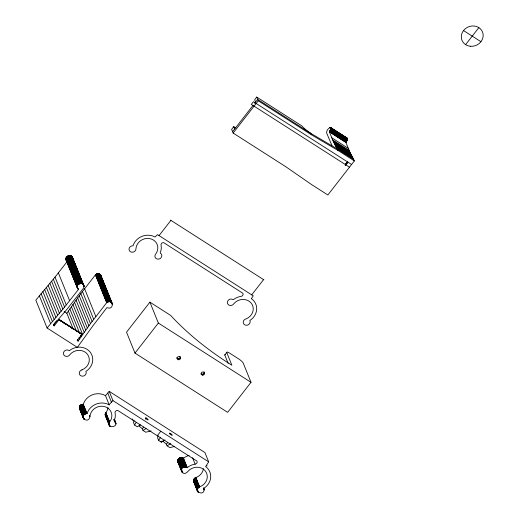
<?xml version="1.0" encoding="UTF-8"?>
<svg xmlns="http://www.w3.org/2000/svg" width="519" height="519" viewBox="0 0 519 519"><rect width="100%" height="100%" fill="white"/><g stroke="black" fill="none" stroke-linecap="round" stroke-linejoin="round"><path stroke-width="0.78" d="M80.224 409.854C77.882 407.726 80.445 403.834 83.312 404.307L87.069 413.598A14.597 13.189 -22 0 1 109.022 404.807L112.941 400.623L109.185 391.332L105.513 395.66L109.262 404.95M87.082 413.552C76.857 415.005 88.996 426.067 90.053 415.81A11.094 10.023 -22 0 1 104.793 406.63A11.094 10.023 -22 0 1 109.963 421.499C104.611 429.816 121.349 427.066 114.128 420.831L114.251 420.565A14.597 13.189 -22 0 0 115.069 412.962A2.219 2.005 -22 0 1 117.716 410.425L196.883 461.054A2.219 2.005 -22 0 1 195.138 464.161A14.597 13.189 -22 0 0 187.508 467.411L187.268 467.606C178.38 463.435 181.228 478.862 187.969 471.388A11.094 10.023 -22 0 1 205.161 470.817A11.094 10.023 -22 0 1 200.561 486.485C190.499 490.624 205.634 497.727 203.909 488.262A14.597 13.189 -22 0 0 205.641 466.594L208.67 461.839L204.921 452.555L109.185 391.332M235.775 127.959L233.732 126.655L231.636 129.341L233.141 133.059L286.228 167.008L311.342 184.414L327.859 194.975L354.367 160.909L337.856 150.348L333.12 140.96L329.331 131.852C334.113 124.722 326.393 128.005 326.607 132.903L332.011 145.722M354.367 160.909L349.631 151.522L345.842 142.414C346.601 141.505 348.677 138.06 346.458 138.086M66.711 261.089C62.825 256.71 72.621 252.805 72.803 258.663M58.388 319.289L59.121 319.594L54.236 325.867L53.321 325.283L67.34 308.837L83.643 288.006C86.407 280.318 72.608 283.984 78.499 289.381L64.583 307.073L47.08 328.002L77.357 347.367L93.232 325.394L106.953 307.572C114.478 310.978 113.635 297.64 106.655 302.72L90.475 323.635L78.09 341.126L77.175 340.535L82.054 334.262L75.164 330.103M106.129 416.809L105.169 414.584L106.213 412.209A11.094 10.023 -22 0 0 108.023 407.662M178.737 463.266C175.383 460.522 180.541 455.546 183.518 458.322L187.268 467.606M194.385 482.852C192.322 480.86 194.294 477.564 196.811 477.195A11.094 10.023 -22 0 0 203.435 468.676M134.071 420.234L133.532 422.557L134.531 425.029L137.288 426.793L140.312 424.918M158.146 435.629L157.607 437.952L158.606 440.423L161.357 442.188L164.99 439.937M83.312 404.307L83.325 404.262A14.597 13.189 -22 0 1 105.266 395.517L105.513 395.66M134.531 425.029L136.134 422.498M158.606 440.423L160.611 437.258M251.339 298.697L253.246 295.843L157.51 234.62L154.993 237.014A14.597 13.189 -22 0 0 133.046 245.759L132.981 245.805A3.503 3.166 -22 0 0 129.03 249.36A3.503 3.166 -22 0 0 133.247 252.085L134.408 251.553A3.503 3.166 -22 0 0 135.946 248.737L136.017 248.017A11.094 10.023 -22 0 1 150.763 238.837A11.094 10.023 -22 0 1 155.934 253.707L155.83 253.888A3.503 3.166 -22 0 0 155.914 258.358A3.503 3.166 -22 0 0 160.741 258.086L161.48 257.087A3.503 3.166 -22 0 0 160.442 253.233L160.215 252.772A14.597 13.189 -22 0 0 161.039 245.169A2.219 2.005 -22 0 1 163.686 242.633L242.847 293.261A2.219 2.005 -22 0 1 241.101 296.368A14.597 13.189 -22 0 0 233.479 299.625L232.921 299.58A3.503 3.166 -22 0 0 228.568 299.988L227.783 300.955A3.503 3.166 -22 0 0 229.113 305.172A3.503 3.166 -22 0 0 233.784 303.745L233.939 303.596A11.094 10.023 -22 0 1 251.125 303.025A11.094 10.023 -22 0 1 246.531 318.692L245.811 318.997A3.503 3.166 -22 0 0 243.405 321.255L243.236 322.422A3.503 3.166 -22 0 0 247.485 325.115A3.503 3.166 -22 0 0 249.853 320.541L249.834 320.502A14.597 13.189 -22 0 0 251.605 298.801L251.371 298.639M73.056 328.657L66.834 313.255L79.219 295.772L95.399 274.856C97.222 272.819 101.374 273.889 101.257 276.861M66.964 261.317L67.243 261.511L55.02 277.114L35.817 300.138L47.08 328.002M353.802 159.515L337.292 148.953L310.777 133.344A12.067 2.796 37.9 0 1 301.721 125.825L256.756 97.072L254.66 99.758L255.601 102.081M232.577 131.664L253.168 105.208M254.628 103.333L257.69 99.395L310.777 133.344L311.342 134.732L337.856 150.348M233.141 133.059L258.254 100.783L256.756 97.072M159.048 235.6L170.907 220.361M226.732 352.466L231.87 365.246C209.546 351.227 188.592 334.774 170.641 315.416L149.907 302.155L126.532 332.186L134.979 353.089L227.64 412.346L251.014 382.315L243.275 363.17A4.671 1.083 37.9 0 0 238.889 359.051L229.554 353.076A4.671 1.083 37.9 0 0 226.732 352.466L224.792 355.048L228.126 363.326M134.979 353.089L158.347 323.052L149.907 302.155M140.007 424.99L139.131 426.112L142.329 428.778L143.004 430.452L145.761 432.21L151.074 430.939M145.631 419.242L146.501 418.126A1.752 0.409 37.9 0 1 148.116 419.929A1.752 0.409 37.9 0 1 145.735 418.405A1.752 0.409 37.9 0 1 146.501 418.126M345.732 163.894L346.705 162.642M345.382 164.594L347.328 162.09M345.524 164.679L347.471 162.175M345.343 165.094L347.775 161.967M345.174 165.386L347.613 162.259M345.323 165.477L347.756 162.35M142.329 428.778L143.64 427.098M251.709 294.863L263.568 279.618M157.315 435.713L160.806 431.231M465.608 44.647L478.862 27.611M161.941 441.014L163.206 441.507L164.075 440.384M174.384 446.515L169.83 447.605L167.079 445.847L166.404 444.173L167.708 442.493M56.571 320.748L53.671 324.472L54.236 325.867M183.518 458.322L183.752 458.128A14.597 13.189 -22 0 1 189.15 455.358M167.079 445.847L170.712 443.596M143.004 430.452L146.034 428.577M81.859 369.917L82.047 369.833A11.094 10.023 -22 0 0 87.348 354.146A11.094 10.023 -22 0 0 69.994 354.509L69.838 354.659A3.503 3.166 -22 0 1 65.16 356.086A3.503 3.166 -22 0 1 63.831 351.869L64.622 350.909A3.503 3.166 -22 0 1 69.248 350.695L69.527 350.539A14.597 13.189 -22 0 1 90.189 352.129A14.597 13.189 -22 0 1 85.933 371.383L85.907 371.461A3.503 3.166 -22 0 1 83.968 375.879A3.503 3.166 -22 0 1 79.446 374.154A3.503 3.166 -22 0 1 81.859 369.917L82.034 369.865M463.519 30.556L480.951 41.702M330.519 127.447L347.308 138.197M330.298 127.427L347.38 138.326M330.129 127.46L347.425 138.489M330.039 127.486L347.438 138.579M329.948 127.525L347.451 138.781M330.934 128.329L347.451 138.891M330.927 128.446L347.438 139.008M330.908 128.563L347.425 139.124M330.888 128.693L347.406 139.254M330.863 128.822L347.38 139.384M330.83 128.959L347.347 139.52M330.791 129.101L347.308 139.663M330.752 129.244L347.263 139.806M330.7 129.393L347.217 139.955M330.648 129.542L347.159 140.104M330.59 129.692L347.101 140.253M330.525 129.847L347.036 140.409M330.454 130.003L346.971 140.565M330.382 130.165L346.893 140.72M330.305 130.321L346.815 140.883M330.22 130.477L346.737 141.038M330.136 130.639L346.647 141.2M330.045 130.794L346.556 141.356M329.948 130.957L346.465 141.512M329.85 131.112L346.368 141.674M329.753 131.262L346.27 141.823M329.649 131.417L346.167 141.979M329.546 131.567L346.063 142.128M329.442 131.709L345.952 142.271M329.331 131.852L345.842 142.414M331.712 137.756L348.23 148.317M332.64 139.903L349.157 150.465M333.12 140.96L349.631 151.522M333.607 142.005L350.124 152.567M334.106 143.036L350.617 153.598M334.612 144.055L351.123 154.617M335.131 145.061L351.642 155.622M335.657 146.053L352.167 156.615M336.189 147.033L352.706 157.594M336.734 147.999L353.251 158.561M258.254 100.783L311.342 134.732M351.577 164.491L253.408 101.718L251.319 104.403L349.482 167.183M170.543 220.127L263.937 279.858M158.347 323.052L251.014 382.315M64.155 311.543L66.834 313.255M58.712 319.256L82.021 334.191M58.634 319.256L82.054 334.262M59.062 319.717L73.906 329.208M75.255 330.071L81.327 333.957M58.971 319.749L60.995 321.04M63.02 322.338L69.767 326.652M71.116 327.515L73.815 329.241M59.458 320.255L60.807 321.118M63.506 322.844L65.53 324.141M71.603 328.021L72.952 328.884M112.941 400.623L208.67 461.839M163.206 441.507L166.404 444.173M132.176 418.872L133.026 420.182M233.732 126.655L234.672 128.978M192.536 457.732L195.138 464.161M203.584 487.86L204.175 489.456M203.604 488.191L204.175 489.793M203.584 488.528L204.162 489.955M195.916 477.564L199.666 486.848M195.741 477.629L199.497 486.913M195.572 477.701L199.328 486.991M195.41 477.785L199.166 487.075M195.254 477.876L199.004 487.166M195.099 477.973L198.848 487.263M194.949 478.077L198.699 487.367M194.8 478.187L198.556 487.477M194.664 478.304L198.42 487.594M194.534 478.427L198.284 487.717M194.411 478.557L198.161 487.847M194.288 478.693L198.044 487.983M194.177 478.836L197.934 488.12M194.074 478.979L197.83 488.269M193.983 479.128L197.733 488.418M193.892 479.277L197.648 488.567M193.814 479.439L197.57 488.723M193.743 479.595L197.499 488.885M193.684 479.757L197.434 489.047M195.644 485.317L197.09 488.892M195.222 484.499L195.799 485.933M196.662 488.074L198.394 492.362M194.677 483.565L198.264 492.252M193.516 480.925L198.024 492.018M193.529 481.094L197.81 491.759M193.671 481.742L197.557 491.337M183.201 458.082L186.95 467.372M183.051 457.998L186.808 467.288M182.902 457.914L186.652 467.204M182.746 457.842L186.496 467.132M182.584 457.777L186.334 467.068M182.416 457.719L186.172 467.009M182.247 457.674L185.997 466.964M182.072 457.635L185.828 466.918M181.897 457.602L185.653 466.892M181.721 457.576L185.478 466.866M181.546 457.563L185.296 466.853M181.365 457.563L185.114 466.847M181.183 457.563L184.933 466.853M181.001 457.576L184.751 466.866M180.82 457.596L184.576 466.886M180.638 457.628L184.394 466.918M180.463 457.667L184.213 466.957M180.281 457.713L184.037 467.003M180.112 457.771L183.862 467.061M179.937 457.836L183.694 467.119M179.769 457.907L183.518 467.197M179.606 457.985L183.356 467.275M179.444 458.076L183.194 467.36M179.289 458.167L183.038 467.457M179.133 458.271L182.889 467.561M178.99 458.381L182.74 467.664M178.847 458.491L182.604 467.781M178.062 459.458L181.812 468.748M177.978 459.613L181.728 468.904M177.907 459.769L181.656 469.059M177.842 459.931L181.592 469.221M177.783 460.094L181.54 469.384M177.738 460.262L181.494 469.552M182.188 471.323L182.766 472.757M177.706 460.431L182.623 472.66M177.673 460.593L182.487 472.556M177.647 460.93L182.24 472.329M177.66 461.268L182.124 472.206M177.706 461.599L181.825 471.803M100.829 275.271L112.454 304.056M100.634 274.999L112.48 304.225M100.414 274.746L112.513 304.724M100.29 274.629L112.208 304.16M100.031 274.421L111.566 303.031M99.888 274.324L111.144 302.188M99.739 274.233L111.001 302.097M99.59 274.155L110.845 302.019M99.427 274.077L110.69 301.948M99.272 274.013L110.528 301.883M99.103 273.961L110.359 301.824M98.934 273.909L110.19 301.773M98.759 273.87L110.022 301.734M98.584 273.837L109.84 301.701M98.409 273.818L109.665 301.682M98.227 273.805L109.49 301.669M98.046 273.798L109.308 301.662M97.864 273.798L109.126 301.669M97.682 273.811L108.945 301.675M97.507 273.837L108.763 301.701M97.325 273.863L108.581 301.727M97.144 273.902L108.406 301.766M96.969 273.954L108.224 301.818M96.793 274.006L108.049 301.87M96.618 274.071L107.881 301.935M96.45 274.142L107.712 302.006M96.287 274.22L107.543 302.09M96.125 274.311L107.381 302.175M95.97 274.408L107.225 302.272M95.814 274.506L107.076 302.369M95.671 274.616L106.927 302.48M95.528 274.733L106.791 302.596M95.399 274.856L106.655 302.72M161.02 441.351L161.357 442.188M72.375 257.074L84 285.865M72.18 256.801L84.046 286.19M71.959 256.555L84.059 286.527M71.713 256.328L84.052 286.696M71.577 256.224L82.832 284.088M71.434 256.127L82.69 283.99M84.578 288.707L95.833 316.571M71.285 256.036L82.547 283.899M71.135 255.958L82.391 283.822M70.98 255.886L82.236 283.75M70.818 255.822L82.073 283.685M70.649 255.763L81.905 283.627M70.48 255.711L81.736 283.575M70.305 255.672L81.567 283.536M70.13 255.64L81.392 283.504M69.955 255.62L81.211 283.484M69.773 255.608L81.035 283.471M69.591 255.601L80.854 283.465M69.41 255.608L80.672 283.471M69.235 255.614L80.49 283.484M69.053 255.64L80.309 283.504M68.871 255.666L80.127 283.536M68.69 255.705L79.952 283.575M68.514 255.757L79.77 283.621M68.339 255.809L79.595 283.672M68.164 255.873L79.426 283.737M82.45 291.477L93.705 319.341M67.995 255.945L79.258 283.809M67.833 256.029L79.089 283.893M67.671 256.114L78.927 283.977M67.515 256.211L78.771 284.075M67.366 256.308L78.622 284.178M67.217 256.418L78.473 284.282M67.074 256.535L78.337 284.399M66.945 256.658L78.2 284.522M66.815 256.788L78.071 284.652M66.692 256.918L77.954 284.782M66.581 257.054L77.837 284.925M66.477 257.203L77.733 285.067M66.374 257.346L77.636 285.216M66.289 257.502L77.545 285.366M80.828 293.618L92.084 321.482M66.205 257.658L77.461 285.521M66.134 257.813L77.389 285.677M66.069 257.975L77.325 285.839M66.01 258.138L77.273 286.001M65.965 258.306L77.188 286.339M65.9 258.644L78.22 289.18M65.881 258.806L77.208 286.871M65.874 258.975L77.973 288.953M65.887 259.312L77.753 288.7M65.971 259.805L77.558 288.428M79.219 295.772L90.475 323.635M77.623 297.925L88.885 325.796M76.046 300.099L87.302 327.963M74.477 302.272L85.732 330.136M72.92 304.452L84.175 332.316M107.79 393.123L111.546 402.413M58.381 272.903L69.637 300.767M71.375 306.645L82.638 334.508M69.851 308.844L79.628 333.036M80.516 335.242L81.107 336.708M114.297 419.157L115.743 422.732M114.336 419.32L115.828 423.225M114.135 419.307L115.841 423.556M114.303 419.903L115.834 423.725M114.037 419.689L115.815 423.893M113.901 419.599L114.478 421.026M55.02 277.114L66.283 304.984M68.333 311.043L76.332 330.843M78.998 337.441L79.589 338.913M53.327 279.209L64.583 307.073M77.5 339.653L78.09 341.126M105.876 412.663L109.626 421.953M105.772 412.806L109.522 422.096M105.675 412.955L109.425 422.245M105.584 413.111L109.334 422.395M105.5 413.267L109.256 422.55M105.428 413.422L109.178 422.713M105.363 413.585L109.12 422.875M105.312 413.747L109.061 423.037M51.615 281.298L62.877 309.162M105.26 413.915L109.016 423.199M105.227 414.078L110.145 426.307M105.182 414.415L110.015 426.209M105.169 414.584L109.762 425.982M105.182 414.921L109.541 425.729M105.234 415.245L109.347 425.457M49.895 283.374L61.151 311.238M48.163 285.444L59.419 313.307M46.418 287.507L57.674 315.37M44.66 289.557L55.916 317.42M42.889 291.6L54.145 319.464M41.105 293.631L52.361 321.495M89.398 415.271L89.975 416.699M39.308 295.655L50.564 323.519M83.079 404.295L86.835 413.585M82.897 404.301L86.654 413.585M82.716 404.307L86.472 413.598M82.534 404.327L86.29 413.617M82.359 404.353L86.109 413.643M82.177 404.392L85.927 413.675M82.002 404.431L85.752 413.721M81.827 404.489L85.577 413.773M81.652 404.548L85.401 413.838M81.483 404.619L85.233 413.903M81.314 404.697L85.071 413.98M81.152 404.781L84.908 414.065M80.996 404.872L84.746 414.162M80.841 404.969L84.597 414.259M80.692 405.079L84.448 414.363M80.549 405.19L84.305 414.48M80.413 405.313L84.169 414.597M80.283 405.436L84.039 414.726M80.16 405.566L83.916 414.856M80.049 405.702L83.799 414.992M79.939 405.845L83.689 415.135M79.835 405.994L83.591 415.278M79.744 406.143L83.501 415.434M79.66 406.299L83.416 415.583M79.582 406.455L83.338 415.745M79.517 406.617L83.274 415.901M79.459 406.779L83.215 416.063M79.413 406.941L83.163 416.232M79.368 407.11L83.124 416.4M79.342 407.279L84.234 419.358M79.316 407.447L84.104 419.255M79.303 407.778L83.857 419.028M79.31 407.947L83.747 418.904M79.388 408.44L83.455 418.496M224.792 355.048L224.779 354.977A4.671 1.083 37.9 0 1 225.531 354.607M204.09 371.889A1.752 1.583 -22 0 1 201.132 373.686M179.892 356.281A1.752 1.583 -22 0 1 179.049 358.674A1.752 1.583 -22 0 1 176.726 357.636M180.378 357.863A3.503 3.166 -22 0 1 178.685 358.889M204.194 373.505A3.503 3.166 -22 0 1 201.138 374.4M206.854 465.374A14.597 13.189 -22 0 1 206.932 466.062M470.285 46.249A11.094 10.023 -22 0 0 482.54 32.022A11.094 10.023 -22 0 0 463.876 30.115A11.094 10.023 -22 0 0 470.285 46.249M202.566 375.146A1.752 1.583 -22 0 0 204.499 372.895A1.752 1.583 -22 0 0 201.554 372.597A1.752 1.583 -22 0 0 202.566 375.146M178.491 359.751A1.752 1.583 -22 0 0 180.43 357.507A1.752 1.583 -22 0 0 177.479 357.202A1.752 1.583 -22 0 0 178.491 359.751M169.908 433.91A1.752 0.409 37.9 0 0 172.23 435.298A1.752 0.409 37.9 0 0 170.433 433.43A1.752 0.409 37.9 0 0 169.908 433.91"/></g></svg>
